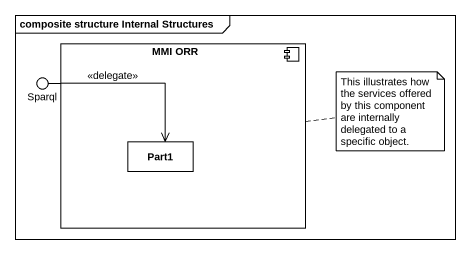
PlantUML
@startuml
mainframe composite structure Internal Structures
component "MMI ORR" as MMI_ORR {
  rectangle Part1
}
() Sparql
MMI_ORR -left- Sparql
Sparql --> Part1 : <<delegate>>
note right of MMI_ORR : This illustrates how the services offered by this component are internally delegated to a specific object.
@enduml
